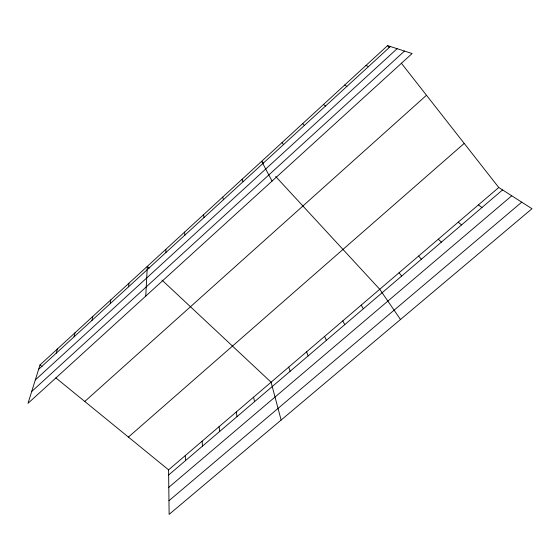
<?xml version="1.0" encoding="UTF-8"?>
<svg xmlns="http://www.w3.org/2000/svg" width="560" height="560" viewBox="0 0 560 560"><rect width="100%" height="100%" fill="white"/><g stroke="black" fill="none" stroke-linecap="round" stroke-linejoin="round"><path stroke-width="0.84" d="M145.761 296.086L147.308 266.357L149.219 268.149M128.569 286.797L128.954 283.22M110.201 303.66L110.789 299.908M92.022 320.341L92.82 316.421M74.039 336.847L75.026 332.766M56.238 353.185L57.421 348.943M39.998 364.952L28 403.326L412.118 53.536L387.576 45.612L39.998 364.952L41.979 366.569M38.626 369.348L390.369 46.508M35.308 379.953L397.117 48.692M31.703 391.489L404.495 51.072M84.763 401.471L426.482 95.256M128.415 437.087L464.212 143.409M168.588 469.854L498.757 187.495L532 208.712L169.127 514.388L168.588 469.854L55.839 377.874M168.651 474.999L502.565 189.924M168.798 487.347L511.749 195.783M168.959 500.724L521.738 202.16M365.981 65.45L368.487 66.591M344.638 85.064L346.871 86.436M478.394 204.904L481.957 207.522M323.533 104.447L325.493 106.05M458.248 222.138L461.566 224.931M161.966 280.077L271.082 382.2L281.12 420.049M438.312 239.183L441.392 242.151M302.673 123.62L304.374 125.44M263.41 163.205L261.653 161.301L272.055 181.076M275.674 176.491L379.743 289.275L400.491 319.487M418.586 256.053L421.428 259.196M399.07 272.748L401.674 276.059M387.576 45.612L389.165 47.635M401.324 63.154L498.757 187.495M282.051 142.569L283.486 144.606M361.186 305.144L363.356 308.777M342.804 320.866L344.764 324.646M324.611 336.427L326.361 340.354M242.081 179.291L243.026 181.748M306.593 351.834L308.14 355.908M288.75 367.094L290.101 371.308M222.719 197.078L223.426 199.731M253.589 397.166L254.555 401.66M203.56 214.676L204.043 217.525M236.257 411.985L237.034 416.612M219.1 426.657L219.695 431.424M184.611 232.092L184.87 235.123M202.104 441.196L202.517 446.089M185.262 455.595L185.5 460.614M165.858 249.312L165.9 252.532"/></g></svg>
